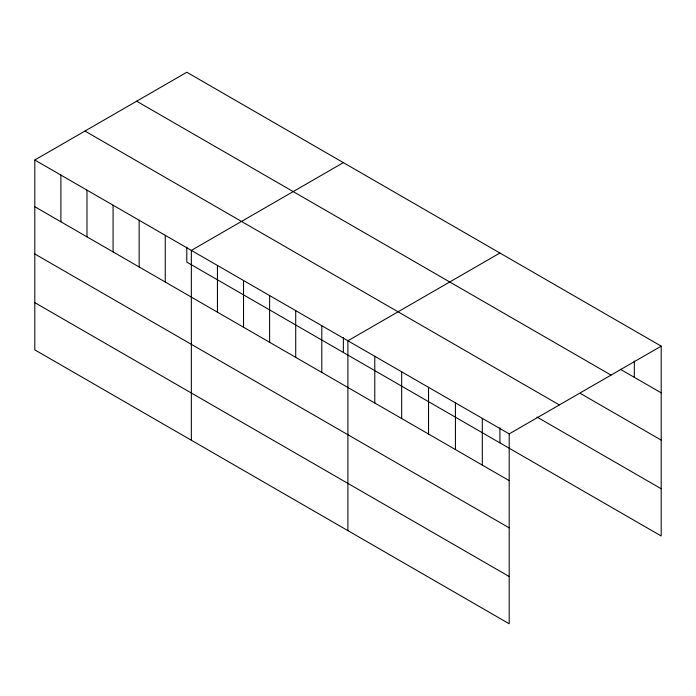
<?xml version="1.0" encoding="UTF-8"?>
<svg xmlns="http://www.w3.org/2000/svg" width="696" height="696" viewBox="0 0 696 696"><rect width="100%" height="100%" fill="white"/><g stroke="black" fill="none" stroke-linecap="round" stroke-linejoin="round"><path stroke-width="1.04" d="M34.8 160.01L509.194 433.895L509.194 623.755L34.8 349.862L34.8 160.01L186.806 72.245L661.2 346.138L661.2 535.99L186.806 262.105L186.806 247.071M343.354 162.629L191.348 250.395L191.348 440.246M499.911 253.013L347.896 340.77L347.896 530.63M509.194 433.895L661.2 346.138M620.414 369.298L661.2 392.849M136.642 101.207L611.036 375.092M580.551 393.527L661.2 440.09M84.964 131.048L559.358 404.933M536.981 417.043L661.2 488.757M34.8 206.721L509.194 480.614M34.8 253.962L509.194 527.846M34.8 302.63L509.194 576.514M634.317 361.033L634.317 377.328M499.911 427.84L499.911 442.874M482.311 418.374L482.311 465.093M455.428 402.853L455.428 449.572M428.545 387.333L428.545 434.052M401.662 371.812L401.662 418.531M374.779 356.291L374.779 403.01M343.354 337.456L343.354 352.489M321.804 325.711L321.804 372.421M295.713 310.642L295.713 357.361M269.622 295.582L269.622 342.293M243.53 280.523L243.53 327.233M217.439 265.454L217.439 312.165M165.256 235.326L165.256 282.045M139.165 220.267L139.165 266.977M113.074 205.198L113.074 251.917M86.983 190.139L86.983 236.849M60.891 175.07L60.891 221.789"/></g></svg>
